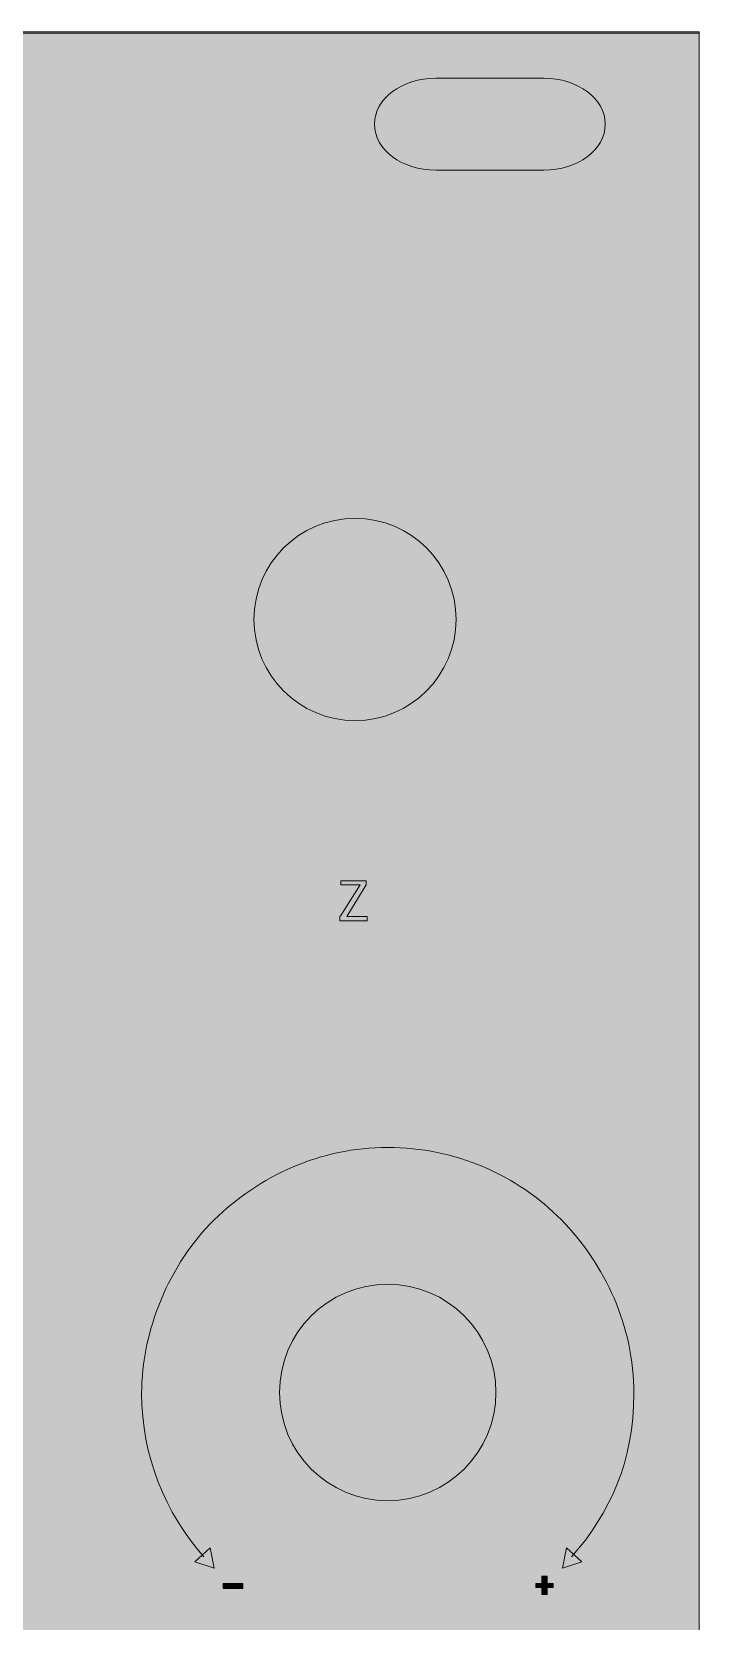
# Model space of a CAD drawing. Header units: millimetres. Extents: x -6 to 399, y -25 to 134.
# Drawn here: x 58.9 to 82, y 74.3 to 129.3 of the extents above; entities that cross this region are included whole.
import ezdxf

# ---------------------------------------------------------------- set-up
doc = ezdxf.new("R2010")
doc.units = ezdxf.units.MM
doc.header["$MEASUREMENT"] = 0
for name, color, linetype, lineweight in [('background', 7, 'Continuous', 0), ('cnc', 7, 'Continuous', 0), ('pink', 7, 'Continuous', 0)]:
    doc.layers.add(name, color=color, linetype=linetype, lineweight=lineweight)

msp = doc.modelspace()

# ---------------------------------------------------------------- hatches: boundary and pattern name
at = {"layer": 'background', "true_color": 0x010101, "transparency": 33554687}
h = msp.add_hatch(color=18, dxfattribs=at)
h.dxf.hatch_style = 2
h.paths.add_polyline_path([(0.19403, 129.25778), (81.95028, 129.25778), (81.95028, 0.26458), (0.19403, 0.26458)])
at = {"layer": 'pink', "true_color": 0xf4a7b0, "transparency": 33554687}
h = msp.add_hatch(color=231, dxfattribs=at)
h.dxf.hatch_style = 2
h.paths.add_polyline_path([(69.56778, 98.72486), (70.23805, 99.7832), (69.56778, 99.7832), (69.56778, 99.92431), (70.44972, 99.92431), (70.44972, 99.7832), (69.77945, 98.68958), (70.485, 98.68958), (70.485, 98.54847), (69.5325, 98.54847), (69.5325, 98.68958)])
h = msp.add_hatch(color=231, dxfattribs=at)
h.dxf.hatch_style = 2
h.paths.add_polyline_path([(65.05222, 76.88792), (65.19333, 76.18236), (64.52305, 76.39403)])
h = msp.add_hatch(color=231, dxfattribs=at)
h.dxf.hatch_style = 2
h.paths.add_polyline_path([(77.36416, 76.88792), (77.22305, 76.18236), (77.89333, 76.39403)])
h = msp.add_hatch(color=231, dxfattribs=at)
h.dxf.hatch_style = 2
h.paths.add_polyline_path([(76.5175, 75.51208), (76.30583, 75.51208), (76.30583, 75.65319), (76.5175, 75.65319), (76.5175, 75.90014), (76.69389, 75.90014), (76.69389, 75.65319), (76.90556, 75.65319), (76.90556, 75.51208), (76.69389, 75.51208), (76.69389, 75.26514), (76.5175, 75.26514)])
h = msp.add_hatch(color=231, dxfattribs=at)
h.dxf.hatch_style = 2
h.paths.add_polyline_path([(65.51083, 75.6532), (66.18111, 75.6532), (66.18111, 75.47681), (65.51083, 75.47681)])

# ---------------------------------------------------------------- linework, layer by layer
at = {"layer": 'background', "color": 18, "lineweight": 0, "true_color": 0x000000}
msp.add_lwpolyline([(0.19403, 129.25778), (81.95028, 129.25778), (81.95028, 0.26458), (0.19403, 0.26458)], close=True, dxfattribs=at)
at = {"layer": 'background'}
msp.add_lwpolyline([(0.19403, 129.25778), (81.95028, 129.25778), (81.95028, 0.26458), (0.19403, 0.26458)], close=True, dxfattribs=at)
at = {"layer": 'cnc', "color": 165, "lineweight": 9, "true_color": 0x4068b1}
msp.add_lwpolyline([(0.24694, 129.20486), (81.95028, 129.20486), (81.95028, 0.26458), (0.24694, 0.26458)], close=True, dxfattribs=at)
for centre, radius in [((70.06166, 108.95542), 3.4925), ((71.19055, 82.25014), 3.73945)]:
    msp.add_circle(centre, radius, dxfattribs=at)
msp.add_open_spline([(76.58805, 124.47764), (76.58805, 124.47764), (72.84861, 124.47764), (72.84861, 124.47764), (71.68444, 124.47764), (70.73194, 125.1832), (70.73194, 126.06514), (70.73194, 126.94708), (71.68444, 127.65264), (72.84861, 127.65264), (72.84861, 127.65264), (76.58805, 127.65264), (76.58805, 127.65264), (77.75222, 127.65264), (78.70472, 126.94708), (78.70472, 126.06514), (78.70472, 125.1832), (77.75222, 124.47764), (76.58805, 124.47764)], degree=3, knots=[0, 0, 0, 0, 1, 1, 1, 2, 2, 2, 3, 3, 3, 4, 4, 4, 5, 5, 5, 6, 6, 6, 6], dxfattribs=at)
at = {"layer": 'pink', "color": 18, "lineweight": 0, "true_color": 0x000000}
for points in [[(69.56778, 98.72486), (70.23805, 99.7832), (69.56778, 99.7832), (69.56778, 99.92431), (70.44972, 99.92431), (70.44972, 99.7832), (69.77945, 98.68958), (70.485, 98.68958), (70.485, 98.54847), (69.5325, 98.54847), (69.5325, 98.68958)], [(65.05222, 76.88792), (65.19333, 76.18236), (64.52305, 76.39403)], [(77.36416, 76.88792), (77.22305, 76.18236), (77.89333, 76.39403)], [(76.5175, 75.51208), (76.30583, 75.51208), (76.30583, 75.65319), (76.5175, 75.65319), (76.5175, 75.90014), (76.69389, 75.90014), (76.69389, 75.65319), (76.90556, 75.65319), (76.90556, 75.51208), (76.69389, 75.51208), (76.69389, 75.26514), (76.5175, 75.26514)], [(65.51083, 75.6532), (66.18111, 75.6532), (66.18111, 75.47681), (65.51083, 75.47681)]]:
    msp.add_lwpolyline(points, close=True, dxfattribs=at)
at = {"layer": 'pink'}
for points in [[(69.56778, 98.72486), (70.23805, 99.7832), (69.56778, 99.7832), (69.56778, 99.92431), (70.44972, 99.92431), (70.44972, 99.7832), (69.77945, 98.68958), (70.485, 98.68958), (70.485, 98.54847), (69.5325, 98.54847), (69.5325, 98.68958)], [(65.05222, 76.88792), (65.19333, 76.18236), (64.52305, 76.39403)], [(77.36416, 76.88792), (77.22305, 76.18236), (77.89333, 76.39403)], [(76.5175, 75.51208), (76.30583, 75.51208), (76.30583, 75.65319), (76.5175, 75.65319), (76.5175, 75.90014), (76.69389, 75.90014), (76.69389, 75.65319), (76.90556, 75.65319), (76.90556, 75.51208), (76.69389, 75.51208), (76.69389, 75.26514), (76.5175, 75.26514)], [(65.51083, 75.6532), (66.18111, 75.6532), (66.18111, 75.47681), (65.51083, 75.47681)]]:
    msp.add_lwpolyline(points, close=True, dxfattribs=at)
at = {"layer": 'pink', "color": 231, "lineweight": 18, "true_color": 0xf4a7b0}
msp.add_open_spline([(64.84055, 76.57042), (63.5, 78.08736), (62.68861, 80.06291), (62.68861, 82.21486), (62.68861, 84.36681), (63.6411, 86.69514), (65.19333, 88.21208), (66.74556, 89.72903), (68.86222, 90.71681), (71.19055, 90.71681), (73.51889, 90.71681), (75.67083, 89.76431), (77.18777, 88.21208), (78.70472, 86.65986), (79.6925, 84.5432), (79.6925, 82.21486), (79.6925, 79.88653), (78.88111, 78.08736), (77.54055, 76.57042)], degree=3, knots=[0, 0, 0, 0, 1, 1, 1, 2, 2, 2, 3, 3, 3, 4, 4, 4, 5, 5, 5, 6, 6, 6, 6], dxfattribs=at)

doc.saveas('drawing.dxf')
